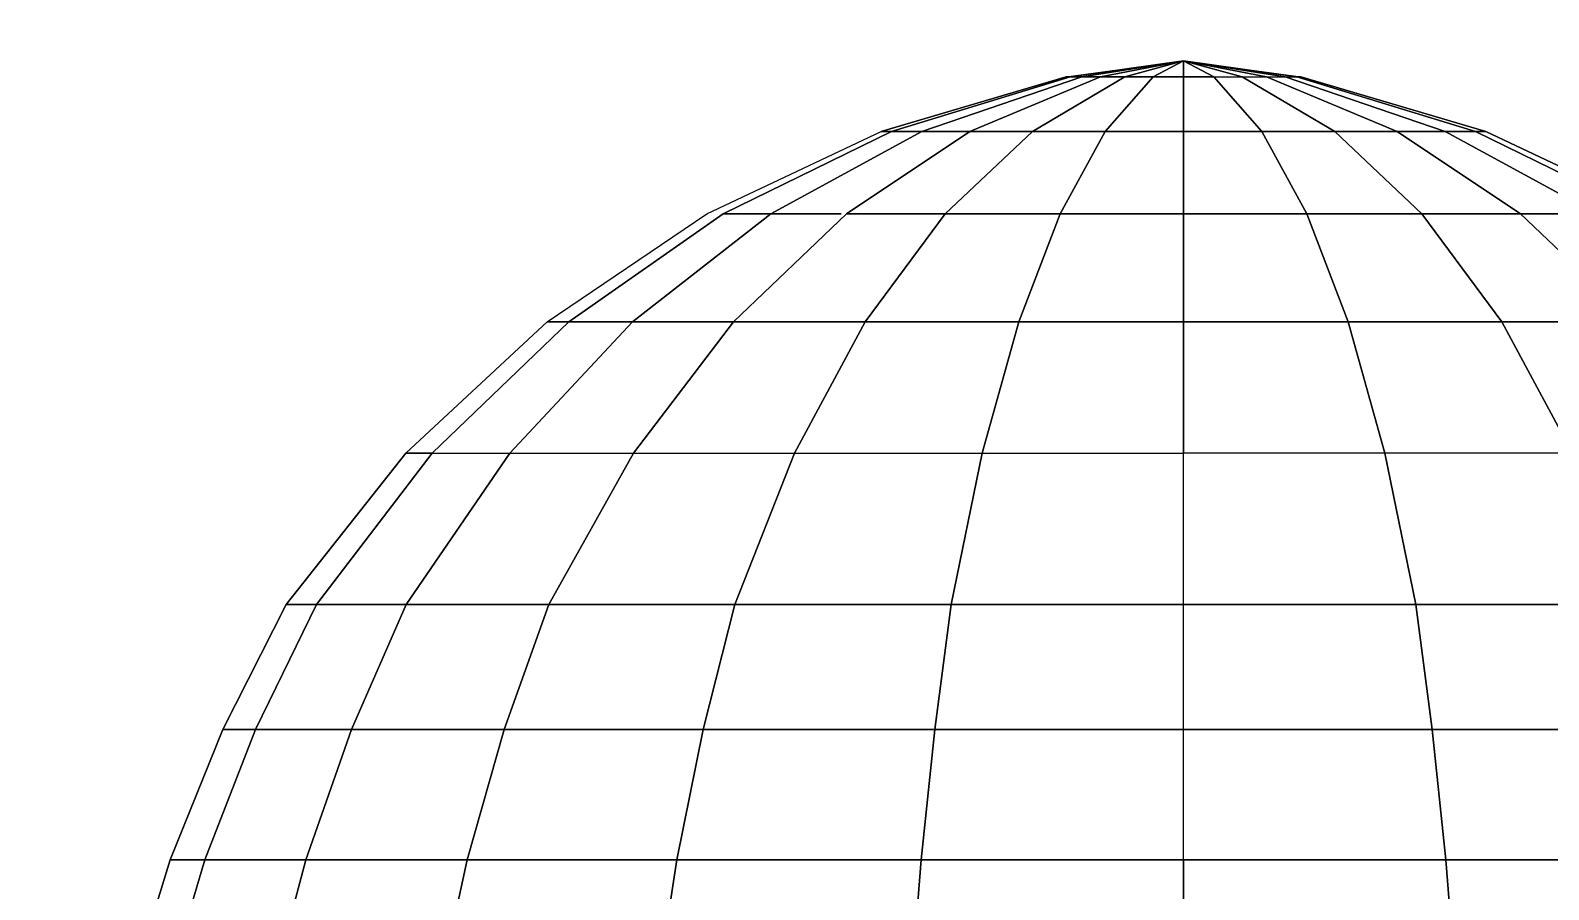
# Model space of a CAD drawing. Header units: inches. Extents: x -827 to 154, y -802 to 207.
# Drawn here: x 57.07 to 58.064, y -85.391 to -84.828 of the extents above; entities that cross this region are included whole.
import ezdxf

# ---------------------------------------------------------------- set-up
doc = ezdxf.new("R2010")
doc.units = ezdxf.units.IN
doc.header["$MEASUREMENT"] = 0
for name, color, linetype, lineweight in [('A-ANNO-DIMS', 211, 'Continuous', 9), ('A-ANNO-DIMS-48', 211, 'Continuous', 9), ('Layer0', 7, 'Continuous', 9), ('welding_bench_skp', 8, 'Continuous', 9)]:
    doc.layers.add(name, color=color, linetype=linetype, lineweight=lineweight)
doc.styles.add('Arial', font='arial.ttf', dxfattribs={"height": 4.5})
doc.dimstyles.new('Linear_-_3_32__Arial', dxfattribs={"dimscale": 12, "dimtxt": 4.591167, "dimasz": 0.5, "dimexe": 0.375, "dimexo": 0.25, "dimgap": 0.25, "dimtad": 1, "dimdec": 5, "dimrnd": 0.03125, "dimzin": 1, "dimdsep": 46, "dimlunit": 4, "dimtxsty": 'Arial', "dimblk1": 'OBLIQUE', "dimblk2": 'OBLIQUE', "dimsah": 1, "dimcen": 0.09, "dimdle": 0.375, "dimazin": 0, "dimtfac": 1, "dimtdec": 4, "dimtix": 1, "dimtmove": 0, "dimatfit": 3, "dimfxl": 1, "dimtvp": 1, "dimtfill": 1, "dimfrac": 2, "dimtolj": 1, "dimtzin": 0, "dimarcsym": 2})

# ---------------------------------------------------------------- blocks, each defined once
blk = doc.blocks.new('welding_bench_skp_12-403467-Level 1')
at = {"layer": 'Layer0'}
for p, q in [((4.6037, 31.1148), (4.75, 31.1346)), ((4.6037, 31.1148), (4.75, 31.1346)), ((4.6087, 31.1148), (4.75, 31.1346)), ((4.6087, 31.1148), (4.75, 31.1346)), ((4.75, 31.1346), (4.6087, 31.1148)), ((4.6087, 31.1148), (4.75, 31.1346)), ((4.75, 31.1346), (4.6233, 31.1148)), ((4.6233, 31.1148), (4.75, 31.1346)), ((4.75, 31.1346), (4.6233, 31.1148)), ((4.6233, 31.1148), (4.75, 31.1346)), ((4.75, 31.1346), (4.6466, 31.1148)), ((4.6466, 31.1148), (4.75, 31.1346)), ((4.75, 31.1346), (4.6466, 31.1148)), ((4.6466, 31.1148), (4.75, 31.1346)), ((4.75, 31.1346), (4.6769, 31.1148)), ((4.6769, 31.1148), (4.75, 31.1346)), ((4.75, 31.1346), (4.6769, 31.1148)), ((4.6769, 31.1148), (4.75, 31.1346)), ((4.7121, 31.1148), (4.75, 31.1346)), ((4.75, 31.1346), (4.7121, 31.1148)), ((4.7121, 31.1148), (4.75, 31.1346)), ((4.75, 31.1346), (4.7121, 31.1148)), ((4.75, 31.1346), (4.75, 31.1177)), ((4.75, 31.1177), (4.75, 31.1346)), ((4.75, 31.1177), (4.75, 31.1346)), ((4.7879, 31.1148), (4.75, 31.1346)), ((4.75, 31.1177), (4.75, 31.1346)), ((4.75, 31.1346), (4.75, 31.1148)), ((4.75, 31.1346), (4.7879, 31.1148)), ((4.75, 31.1346), (4.75, 31.1148)), ((4.8913, 31.1148), (4.75, 31.1346)), ((4.75, 31.1346), (4.8963, 31.1148)), ((4.75, 31.1346), (4.8231, 31.1148)), ((4.75, 31.1346), (4.8534, 31.1148)), ((4.75, 31.1346), (4.7879, 31.1148)), ((4.75, 31.1346), (4.8231, 31.1148)), ((4.75, 31.1346), (4.8534, 31.1148)), ((4.75, 31.1346), (4.8767, 31.1148)), ((4.75, 31.1346), (4.8913, 31.1148)), ((4.75, 31.1346), (4.8963, 31.1148)), ((4.8231, 31.1148), (4.75, 31.1346)), ((4.75, 31.1346), (4.8534, 31.1148)), ((4.7879, 31.1148), (4.75, 31.1346)), ((4.75, 31.1346), (4.8231, 31.1148)), ((4.8767, 31.1148), (4.75, 31.1346)), ((4.75, 31.1346), (4.8913, 31.1148)), ((4.8534, 31.1148), (4.75, 31.1346)), ((4.75, 31.1346), (4.8767, 31.1148)), ((4.75, 31.1346), (4.8767, 31.1148)), ((4.75, 31.1346), (4.8913, 31.1148)), ((4.3731, 31.0465), (4.6037, 31.1148)), ((4.6037, 31.1148), (4.3731, 31.0465)), ((4.3859, 31.0465), (4.6087, 31.1148)), ((4.6087, 31.1148), (4.3859, 31.0465)), ((4.3859, 31.0465), (4.6087, 31.1148)), ((4.3859, 31.0465), (4.6087, 31.1148)), ((4.6233, 31.1148), (4.4236, 31.0465)), ((4.4236, 31.0465), (4.6233, 31.1148)), ((4.4236, 31.0465), (4.6233, 31.1148)), ((4.6233, 31.1148), (4.4236, 31.0465)), ((4.6466, 31.1148), (4.4835, 31.0465)), ((4.4835, 31.0465), (4.6466, 31.1148)), ((4.6466, 31.1148), (4.4835, 31.0465)), ((4.4835, 31.0465), (4.6466, 31.1148)), ((4.5615, 31.0465), (4.6769, 31.1148)), ((4.6769, 31.1148), (4.5615, 31.0465)), ((4.5615, 31.0465), (4.6769, 31.1148)), ((4.6769, 31.1148), (4.5615, 31.0465)), ((4.6087, 31.1148), (4.6037, 31.1148)), ((4.6037, 31.1148), (4.6087, 31.1148)), ((4.6087, 31.1148), (4.6037, 31.1148)), ((4.6037, 31.1148), (4.6087, 31.1148)), ((4.6233, 31.1148), (4.6087, 31.1148)), ((4.6087, 31.1148), (4.6233, 31.1148)), ((4.6233, 31.1148), (4.6087, 31.1148)), ((4.6233, 31.1148), (4.6087, 31.1148)), ((4.6466, 31.1148), (4.6233, 31.1148)), ((4.6466, 31.1148), (4.6233, 31.1148)), ((4.6466, 31.1148), (4.6233, 31.1148)), ((4.6233, 31.1148), (4.6466, 31.1148)), ((4.6466, 31.1148), (4.6769, 31.1148)), ((4.6769, 31.1148), (4.6466, 31.1148)), ((4.6769, 31.1148), (4.6466, 31.1148)), ((4.6769, 31.1148), (4.6466, 31.1148)), ((4.7121, 31.1148), (4.6524, 31.0465)), ((4.6524, 31.0465), (4.7121, 31.1148)), ((4.6524, 31.0465), (4.7121, 31.1148)), ((4.7121, 31.1148), (4.6524, 31.0465)), ((4.7121, 31.1148), (4.6769, 31.1148)), ((4.7121, 31.1148), (4.6769, 31.1148)), ((4.7121, 31.1148), (4.6769, 31.1148)), ((4.6769, 31.1148), (4.7121, 31.1148)), ((4.7121, 31.1148), (4.75, 31.1148)), ((4.75, 31.1148), (4.7121, 31.1148)), ((4.7121, 31.1148), (4.75, 31.1148)), ((4.75, 31.1148), (4.7121, 31.1148)), ((4.75, 31.0465), (4.75, 31.1177)), ((4.75, 31.1177), (4.75, 31.1148)), ((4.75, 31.1177), (4.75, 31.1148)), ((4.75, 31.1177), (4.75, 31.1148)), ((4.75, 31.0465), (4.75, 31.1148)), ((4.7879, 31.1148), (4.75, 31.1148)), ((4.75, 31.1148), (4.7879, 31.1148)), ((4.75, 31.1148), (4.75, 31.0465)), ((4.75, 31.1148), (4.75, 31.0465)), ((4.75, 31.1148), (4.7879, 31.1148)), ((4.75, 31.1148), (4.75, 31.0465)), ((4.75, 31.1148), (4.75, 31.0465)), ((4.75, 31.1148), (4.7879, 31.1148)), ((4.7879, 31.1148), (4.8231, 31.1148)), ((4.7879, 31.1148), (4.8476, 31.0465)), ((4.8476, 31.0465), (4.7879, 31.1148)), ((4.8476, 31.0465), (4.7879, 31.1148)), ((4.7879, 31.1148), (4.8231, 31.1148)), ((4.7879, 31.1148), (4.8231, 31.1148)), ((4.7879, 31.1148), (4.8476, 31.0465)), ((4.7879, 31.1148), (4.8231, 31.1148)), ((4.8231, 31.1148), (4.9385, 31.0465)), ((4.8231, 31.1148), (4.8534, 31.1148)), ((4.8231, 31.1148), (4.8534, 31.1148)), ((4.8231, 31.1148), (4.9385, 31.0465)), ((4.9385, 31.0465), (4.8231, 31.1148)), ((4.8231, 31.1148), (4.8534, 31.1148)), ((4.8231, 31.1148), (4.8534, 31.1148)), ((4.9385, 31.0465), (4.8231, 31.1148)), ((5.0165, 31.0465), (4.8534, 31.1148)), ((5.0165, 31.0465), (4.8534, 31.1148)), ((4.8534, 31.1148), (5.0165, 31.0465)), ((4.8534, 31.1148), (4.8767, 31.1148)), ((4.8534, 31.1148), (4.8767, 31.1148)), ((4.8534, 31.1148), (4.8767, 31.1148)), ((4.8534, 31.1148), (5.0165, 31.0465)), ((4.8534, 31.1148), (4.8767, 31.1148)), ((5.0764, 31.0465), (4.8767, 31.1148)), ((4.8767, 31.1148), (4.8913, 31.1148)), ((4.8767, 31.1148), (5.0764, 31.0465)), ((4.8767, 31.1148), (4.8913, 31.1148)), ((5.0764, 31.0465), (4.8767, 31.1148)), ((4.8767, 31.1148), (4.8913, 31.1148)), ((4.8767, 31.1148), (5.0764, 31.0465)), ((4.8767, 31.1148), (4.8913, 31.1148)), ((4.8913, 31.1148), (5.1141, 31.0465)), ((4.8913, 31.1148), (4.8963, 31.1148)), ((4.8913, 31.1148), (4.8963, 31.1148)), ((5.1141, 31.0465), (4.8913, 31.1148)), ((4.8963, 31.1148), (4.8913, 31.1148)), ((5.1141, 31.0465), (4.8913, 31.1148)), ((4.8913, 31.1148), (4.8963, 31.1148)), ((5.1141, 31.0465), (4.8913, 31.1148)), ((5.1269, 31.0465), (4.8963, 31.1148)), ((4.8963, 31.1148), (5.1269, 31.0465)), ((4.1555, 30.9438), (4.3731, 31.0465)), ((4.1555, 30.9438), (4.3731, 31.0465)), ((4.3859, 31.0465), (4.1758, 30.9438)), ((4.1758, 30.9438), (4.3859, 31.0465)), ((4.1758, 30.9438), (4.3859, 31.0465)), ((4.3859, 31.0465), (4.1758, 30.9438)), ((4.2352, 30.9438), (4.4236, 31.0465)), ((4.4236, 31.0465), (4.2352, 30.9438)), ((4.4236, 31.0465), (4.2352, 30.9438)), ((4.2352, 30.9438), (4.4236, 31.0465)), ((4.3297, 30.9438), (4.4835, 31.0465)), ((4.4835, 31.0465), (4.3297, 30.9438)), ((4.3859, 31.0465), (4.3731, 31.0465)), ((4.3731, 31.0465), (4.3859, 31.0465)), ((4.3859, 31.0465), (4.3731, 31.0465)), ((4.3859, 31.0465), (4.3731, 31.0465)), ((4.3859, 31.0465), (4.4236, 31.0465)), ((4.4236, 31.0465), (4.3859, 31.0465)), ((4.4236, 31.0465), (4.3859, 31.0465)), ((4.3859, 31.0465), (4.4236, 31.0465)), ((4.4835, 31.0465), (4.4236, 31.0465)), ((4.4236, 31.0465), (4.4835, 31.0465)), ((4.4236, 31.0465), (4.4835, 31.0465)), ((4.4835, 31.0465), (4.4236, 31.0465)), ((4.5615, 31.0465), (4.4528, 30.9438)), ((4.4528, 30.9438), (4.5615, 31.0465)), ((4.5615, 31.0465), (4.4835, 31.0465)), ((4.4835, 31.0465), (4.5615, 31.0465)), ((4.6524, 31.0465), (4.5615, 31.0465)), ((4.5615, 31.0465), (4.6524, 31.0465)), ((4.5961, 30.9438), (4.6524, 31.0465)), ((4.6524, 31.0465), (4.5961, 30.9438)), ((4.6524, 31.0465), (4.75, 31.0465)), ((4.75, 31.0465), (4.6524, 31.0465)), ((4.75, 30.9438), (4.75, 31.0465)), ((4.8476, 31.0465), (4.75, 31.0465)), ((4.75, 31.0465), (4.8476, 31.0465)), ((4.75, 31.0465), (4.75, 30.9438)), ((4.75, 31.0465), (4.75, 30.9438)), ((4.8476, 31.0465), (4.9385, 31.0465)), ((4.8476, 31.0465), (4.9039, 30.9438)), ((4.9385, 31.0465), (4.8476, 31.0465)), ((4.9039, 30.9438), (4.8476, 31.0465)), ((5.0165, 31.0465), (4.9385, 31.0465)), ((5.0472, 30.9438), (4.9385, 31.0465)), ((4.9385, 31.0465), (5.0165, 31.0465)), ((4.9385, 31.0465), (5.0472, 30.9438)), ((5.1703, 30.9438), (5.0165, 31.0465)), ((5.0764, 31.0465), (5.0165, 31.0465)), ((5.0165, 31.0465), (5.0764, 31.0465)), ((5.0165, 31.0465), (5.1703, 30.9438)), ((5.0165, 31.0465), (5.0764, 31.0465)), ((5.0764, 31.0465), (5.0165, 31.0465)), ((5.0764, 31.0465), (5.1141, 31.0465)), ((5.1141, 31.0465), (5.0764, 31.0465)), ((5.0764, 31.0465), (5.1141, 31.0465)), ((5.0764, 31.0465), (5.2648, 30.9438)), ((5.2648, 30.9438), (5.0764, 31.0465)), ((5.1141, 31.0465), (5.0764, 31.0465)), ((5.1269, 31.0465), (5.1141, 31.0465)), ((5.3242, 30.9438), (5.1141, 31.0465)), ((5.1141, 31.0465), (5.1269, 31.0465)), ((5.3242, 30.9438), (5.1141, 31.0465)), ((5.1141, 31.0465), (5.3242, 30.9438)), ((5.1141, 31.0465), (5.1269, 31.0465)), ((5.3242, 30.9438), (5.1141, 31.0465)), ((5.1269, 31.0465), (5.1141, 31.0465)), ((5.3445, 30.9438), (5.1269, 31.0465)), ((5.1269, 31.0465), (5.3445, 30.9438)), ((3.9563, 30.809), (4.1555, 30.9438)), ((3.9563, 30.809), (4.1555, 30.9438)), ((4.1758, 30.9438), (3.9833, 30.809)), ((3.9833, 30.809), (4.1758, 30.9438)), ((4.0626, 30.809), (4.2352, 30.9438)), ((4.2352, 30.9438), (4.0626, 30.809)), ((4.1758, 30.9438), (4.2352, 30.9438)), ((4.2352, 30.9438), (4.1758, 30.9438)), ((4.1887, 30.809), (4.3297, 30.9438)), ((4.3297, 30.9438), (4.1887, 30.809)), ((4.3229, 30.9438), (4.2352, 30.9438)), ((4.2352, 30.9438), (4.3229, 30.9438)), ((4.4528, 30.9438), (4.3297, 30.9438)), ((4.3297, 30.9438), (4.4528, 30.9438)), ((4.4528, 30.9438), (4.3531, 30.809)), ((4.3531, 30.809), (4.4528, 30.9438)), ((4.5961, 30.9438), (4.4528, 30.9438)), ((4.4528, 30.9438), (4.5961, 30.9438)), ((4.5961, 30.9438), (4.5446, 30.809)), ((4.5446, 30.809), (4.5961, 30.9438)), ((4.75, 30.9438), (4.5961, 30.9438)), ((4.5961, 30.9438), (4.75, 30.9438)), ((4.75, 30.809), (4.75, 30.9438)), ((4.75, 30.9438), (4.9039, 30.9438)), ((4.75, 30.9438), (4.75, 30.809)), ((4.75, 30.9438), (4.75, 30.809)), ((4.9039, 30.9438), (4.75, 30.9438)), ((5.0472, 30.9438), (4.9039, 30.9438)), ((4.9554, 30.809), (4.9039, 30.9438)), ((4.9039, 30.9438), (5.0472, 30.9438)), ((4.9039, 30.9438), (4.9554, 30.809)), ((5.1703, 30.9438), (5.0472, 30.9438)), ((5.0472, 30.9438), (5.1703, 30.9438)), ((5.0472, 30.9438), (5.1469, 30.809)), ((5.1469, 30.809), (5.0472, 30.9438)), ((5.3113, 30.809), (5.1703, 30.9438)), ((5.1703, 30.9438), (5.2648, 30.9438)), ((5.1703, 30.9438), (5.3113, 30.809)), ((5.2648, 30.9438), (5.1703, 30.9438)), ((3.7799, 30.6454), (3.9563, 30.809)), ((3.9563, 30.809), (3.7799, 30.6454)), ((3.813, 30.6454), (3.9833, 30.809)), ((3.813, 30.6454), (3.9833, 30.809)), ((3.9099, 30.6454), (4.0626, 30.809)), ((4.0626, 30.809), (3.9099, 30.6454)), ((3.9563, 30.809), (3.9833, 30.809)), ((3.9833, 30.809), (3.9563, 30.809)), ((3.9563, 30.809), (3.9833, 30.809)), ((3.9563, 30.809), (3.9833, 30.809)), ((4.0626, 30.809), (3.9833, 30.809)), ((3.9833, 30.809), (4.0626, 30.809)), ((4.0626, 30.809), (4.1887, 30.809)), ((4.1887, 30.809), (4.0626, 30.809)), ((4.0641, 30.6454), (4.1887, 30.809)), ((4.1887, 30.809), (4.0641, 30.6454)), ((4.1887, 30.809), (4.3531, 30.809)), ((4.3531, 30.809), (4.1887, 30.809)), ((4.265, 30.6454), (4.3531, 30.809)), ((4.3531, 30.809), (4.265, 30.6454)), ((4.5446, 30.809), (4.3531, 30.809)), ((4.3531, 30.809), (4.5446, 30.809)), ((4.5446, 30.809), (4.4989, 30.6454)), ((4.4989, 30.6454), (4.5446, 30.809)), ((4.75, 30.809), (4.5446, 30.809)), ((4.5446, 30.809), (4.75, 30.809)), ((4.75, 30.6454), (4.75, 30.809)), ((4.75, 30.809), (4.9554, 30.809)), ((4.75, 30.809), (4.75, 30.6454)), ((4.9554, 30.809), (4.75, 30.809)), ((4.75, 30.809), (4.75, 30.6454)), ((5.0011, 30.6454), (4.9554, 30.809)), ((4.9554, 30.809), (5.1469, 30.809)), ((4.9554, 30.809), (5.0011, 30.6454)), ((5.1469, 30.809), (4.9554, 30.809)), ((5.235, 30.6454), (5.1469, 30.809)), ((5.3113, 30.809), (5.1469, 30.809)), ((5.1469, 30.809), (5.3113, 30.809)), ((5.1469, 30.809), (5.235, 30.6454)), ((3.7799, 30.6454), (3.6307, 30.4567)), ((3.6307, 30.4567), (3.7799, 30.6454)), ((3.6688, 30.4567), (3.813, 30.6454)), ((3.813, 30.6454), (3.6688, 30.4567)), ((3.7799, 30.6454), (3.813, 30.6454)), ((3.813, 30.6454), (3.7799, 30.6454)), ((3.7799, 30.6454), (3.813, 30.6454)), ((3.813, 30.6454), (3.7799, 30.6454)), ((3.9099, 30.6454), (3.7806, 30.4567)), ((3.7806, 30.4567), (3.9099, 30.6454)), ((3.813, 30.6454), (3.9099, 30.6454)), ((3.813, 30.6454), (3.9099, 30.6454)), ((3.9099, 30.6454), (4.0641, 30.6454)), ((3.9099, 30.6454), (4.0641, 30.6454)), ((4.0641, 30.6454), (3.9585, 30.4567)), ((3.9585, 30.4567), (4.0641, 30.6454)), ((4.0641, 30.6454), (4.265, 30.6454)), ((4.0641, 30.6454), (4.265, 30.6454)), ((4.1903, 30.4567), (4.265, 30.6454)), ((4.265, 30.6454), (4.1903, 30.4567)), ((4.265, 30.6454), (4.4989, 30.6454)), ((4.265, 30.6454), (4.4989, 30.6454)), ((4.4603, 30.4567), (4.4989, 30.6454)), ((4.4989, 30.6454), (4.4603, 30.4567)), ((4.4989, 30.6454), (4.75, 30.6454)), ((4.4989, 30.6454), (4.75, 30.6454)), ((4.75, 30.4567), (4.75, 30.6454)), ((5.0011, 30.6454), (4.75, 30.6454)), ((4.75, 30.4567), (4.75, 30.6454)), ((4.75, 30.4567), (4.75, 30.6454)), ((5.0011, 30.6454), (4.75, 30.6454)), ((5.235, 30.6454), (5.0011, 30.6454)), ((5.0011, 30.6454), (5.0397, 30.4567)), ((5.0397, 30.4567), (5.0011, 30.6454)), ((5.235, 30.6454), (5.0011, 30.6454)), ((3.6307, 30.4567), (3.5517, 30.3005)), ((3.5517, 30.3005), (3.6307, 30.4567)), ((3.5925, 30.3005), (3.6688, 30.4567)), ((3.6688, 30.4567), (3.5925, 30.3005)), ((3.6307, 30.4567), (3.6688, 30.4567)), ((3.6688, 30.4567), (3.6307, 30.4567)), ((3.6688, 30.4567), (3.7806, 30.4567)), ((3.7806, 30.4567), (3.6688, 30.4567)), ((3.7806, 30.4567), (3.7122, 30.3005)), ((3.7122, 30.3005), (3.7806, 30.4567)), ((3.7806, 30.4567), (3.9585, 30.4567)), ((3.9585, 30.4567), (3.7806, 30.4567)), ((3.9026, 30.3005), (3.9585, 30.4567)), ((3.9585, 30.4567), (3.9026, 30.3005)), ((4.1903, 30.4567), (3.9585, 30.4567)), ((3.9585, 30.4567), (4.1903, 30.4567)), ((4.1903, 30.4567), (4.1508, 30.3005)), ((4.1508, 30.3005), (4.1903, 30.4567)), ((4.4603, 30.4567), (4.1903, 30.4567)), ((4.1903, 30.4567), (4.4603, 30.4567)), ((4.4398, 30.3005), (4.4603, 30.4567)), ((4.4603, 30.4567), (4.4398, 30.3005)), ((4.75, 30.4567), (4.4603, 30.4567)), ((4.4603, 30.4567), (4.75, 30.4567)), ((4.75, 30.3005), (4.75, 30.4567)), ((4.75, 30.3005), (4.75, 30.4567)), ((5.0397, 30.4567), (4.75, 30.4567)), ((4.75, 30.4567), (5.0397, 30.4567)), ((4.75, 30.3005), (4.75, 30.4567)), ((5.0397, 30.4567), (5.0602, 30.3005)), ((5.0602, 30.3005), (5.0397, 30.4567)), ((5.3097, 30.4567), (5.0397, 30.4567)), ((5.0397, 30.4567), (5.3097, 30.4567)), ((3.4862, 30.1382), (3.5517, 30.3005)), ((3.5517, 30.3005), (3.4862, 30.1382)), ((3.5293, 30.1382), (3.5925, 30.3005)), ((3.5925, 30.3005), (3.5293, 30.1382)), ((3.5925, 30.3005), (3.5517, 30.3005)), ((3.5517, 30.3005), (3.5925, 30.3005)), ((3.5925, 30.3005), (3.5517, 30.3005)), ((3.5517, 30.3005), (3.5925, 30.3005)), ((3.7122, 30.3005), (3.5925, 30.3005)), ((3.5925, 30.3005), (3.7122, 30.3005)), ((3.7122, 30.3005), (3.6555, 30.1382)), ((3.6555, 30.1382), (3.7122, 30.3005)), ((3.7122, 30.3005), (3.9026, 30.3005)), ((3.9026, 30.3005), (3.7122, 30.3005)), ((3.9026, 30.3005), (3.8564, 30.1382)), ((3.8564, 30.1382), (3.9026, 30.3005)), ((3.9026, 30.3005), (4.1508, 30.3005)), ((4.1508, 30.3005), (3.9026, 30.3005)), ((4.1181, 30.1382), (4.1508, 30.3005)), ((4.1508, 30.3005), (4.1181, 30.1382)), ((4.1508, 30.3005), (4.4398, 30.3005)), ((4.4398, 30.3005), (4.1508, 30.3005)), ((4.4229, 30.1382), (4.4398, 30.3005)), ((4.4398, 30.3005), (4.4229, 30.1382)), ((4.4398, 30.3005), (4.75, 30.3005)), ((4.75, 30.3005), (4.4398, 30.3005)), ((4.75, 30.1382), (4.75, 30.3005)), ((4.75, 30.1382), (4.75, 30.3005)), ((5.0602, 30.3005), (4.75, 30.3005)), ((4.75, 30.3005), (5.0602, 30.3005)), ((4.75, 30.1382), (4.75, 30.3005)), ((5.0602, 30.3005), (5.0771, 30.1382)), ((5.0602, 30.3005), (5.3492, 30.3005)), ((5.0771, 30.1382), (5.0602, 30.3005)), ((5.3492, 30.3005), (5.0602, 30.3005)), ((3.4862, 30.1382), (3.4348, 29.9708)), ((3.4348, 29.9708), (3.4862, 30.1382)), ((3.4796, 29.9708), (3.5293, 30.1382)), ((3.5293, 30.1382), (3.4796, 29.9708)), ((3.4862, 30.1382), (3.5293, 30.1382)), ((3.5293, 30.1382), (3.4862, 30.1382)), ((3.5293, 30.1382), (3.6555, 30.1382)), ((3.6555, 30.1382), (3.5293, 30.1382)), ((3.611, 29.9708), (3.6555, 30.1382)), ((3.6555, 30.1382), (3.611, 29.9708)), ((3.8564, 30.1382), (3.6555, 30.1382)), ((3.6555, 30.1382), (3.8564, 30.1382)), ((3.8564, 30.1382), (3.82, 29.9708)), ((3.82, 29.9708), (3.8564, 30.1382)), ((4.1181, 30.1382), (3.8564, 30.1382)), ((3.8564, 30.1382), (4.1181, 30.1382)), ((4.0924, 29.9708), (4.1181, 30.1382)), ((4.1181, 30.1382), (4.0924, 29.9708)), ((4.1181, 30.1382), (4.4229, 30.1382)), ((4.4229, 30.1382), (4.1181, 30.1382)), ((4.4096, 29.9708), (4.4229, 30.1382)), ((4.4229, 30.1382), (4.4096, 29.9708)), ((4.4229, 30.1382), (4.75, 30.1382)), ((4.75, 30.1382), (4.4229, 30.1382)), ((4.75, 30.1382), (4.75, 30.0549)), ((4.75, 30.1382), (5.0771, 30.1382)), ((4.75, 30.1382), (4.75, 30.0549)), ((4.75, 30.0549), (4.75, 30.1382)), ((5.0771, 30.1382), (4.75, 30.1382)), ((5.0904, 29.9708), (5.0771, 30.1382)), ((5.3819, 30.1382), (5.0771, 30.1382)), ((5.0771, 30.1382), (5.3819, 30.1382)), ((5.0771, 30.1382), (5.0904, 29.9708))]:
    blk.add_line(p, q, dxfattribs=at)
blk = doc.blocks.new('welding_bench_skp_1-403456-Level 1')
at = {"xscale": 0.5253999999999984, "yscale": 0.5253999999999984, "zscale": 0.5253999999999984, "rotation": 270}
blk.add_blockref('welding_bench_skp_12-403467-Level 1', (27.06209, 55.39486), dxfattribs=at)
blk = doc.blocks.new('welding_bench_skp-403450-Level 1')
blk.add_blockref('welding_bench_skp_1-403456-Level 1', (0, 0))
blk = doc.blocks.new('DIMBLOCK3-Level 1')
at = {"layer": 'A-ANNO-DIMS-48'}
for p, q in [((149.16527, 128.02358), (149.16527, -235.97642)), ((46.10439, 123.52358), (153.66527, 123.52358)), ((149.16527, 123.52358), (46.10439, 123.52358)), ((46.10439, -231.47642), (153.66527, -231.47642)), ((149.16527, -231.47642), (46.10439, -231.47642))]:
    blk.add_line(p, q, dxfattribs=at)
at = {"layer": 'A-ANNO-DIMS-48', "lineweight": 50}
for p, q in [((149.16527, 123.52358), (146.16527, 126.52358)), ((149.16527, 123.52358), (152.16527, 120.52358)), ((149.16527, -231.47642), (146.16527, -228.47642)), ((149.16527, -231.47642), (152.16527, -234.47642))]:
    blk.add_line(p, q, dxfattribs=at)
at = {"layer": 'A-ANNO-DIMS-48', "color": 0, "insert": (140.32324, -63.72383), "char_height": 4.5, "width": 23.3937632, "attachment_point": 1, "rotation": 90, "line_spacing_factor": 0.941778, "style": 'Arial', "bg_fill": 3, "box_fill_scale": 1.25, "bg_fill_color": 256, "bg_fill_true_color": 13158600, "bg_fill_transparency": 0}
blk.add_mtext('29\' - 7"', dxfattribs=at)
blk = doc.blocks.new('_Oblique')
at = {"color": 0, "linetype": 'ByBlock', "lineweight": -2}
blk.add_line((-0.5, -0.5), (0.5, 0.5), dxfattribs=at)

msp = doc.modelspace()

# ---------------------------------------------------------------- block references
at = {"layer": 'welding_bench_skp', "color": 7, "rotation": 90.0000000000004}
msp.add_blockref('welding_bench_skp-403450-Level 1', (110.724377, -128.267836), dxfattribs=at)

# ---------------------------------------------------------------- next in the draw order: dimensions: what is measured, and where the dimension line sits
at = {"layer": 'A-ANNO-DIMS'}
dim = msp.add_linear_dim(base=(149.16527, -231.476424), p1=(43.104386, 123.523576), p2=(43.104386, -231.476424), angle=90, dimstyle='Linear_-_3_32__Arial', override={"dimpost": '<>', "dimfxl": 355}, dxfattribs=at)
dim.commit()
dim.dimension.update_dxf_attribs({"geometry": 'DIMBLOCK3-Level 1', "text_midpoint": (143.867692, -53.976424)})

doc.saveas('drawing.dxf')
